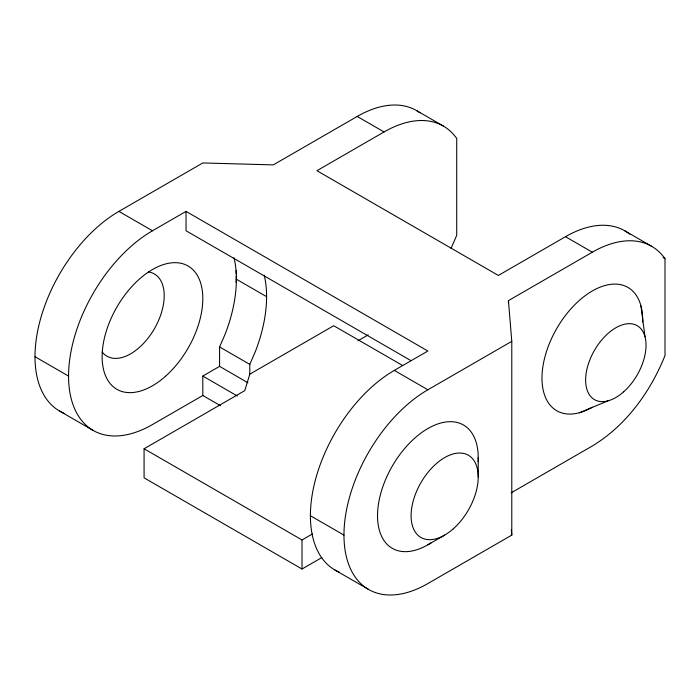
<?xml version="1.0" encoding="UTF-8"?>
<svg xmlns="http://www.w3.org/2000/svg" width="700" height="700" viewBox="0 0 700 700"><rect width="100%" height="100%" fill="white"/><g stroke="black" fill="none" stroke-linecap="round" stroke-linejoin="round"><path stroke-width="1.05" d="M236.084 282.467L236.303 275.949M264.215 275.179A118.659 68.513 -60 0 1 255.343 351.592L249.795 364.376L249.804 374.168L244.764 390.635L144.077 448.77L144.077 477.838L302.015 569.021L321.781 557.611M247.914 382.76L219.59 366.363L219.59 346.938L225.138 334.154A118.659 68.513 -60 0 0 234.01 257.74M451.028 248.447L456.715 235.322L456.715 138.442A118.659 68.513 -60 0 0 384.055 131.95L357.201 116.445L273.297 164.894L202.816 162.951L118.904 211.391A118.659 68.504 -60 0 0 40.268 319.891A118.659 68.504 -60 0 0 64.041 413.262M220.526 405.711L202.816 395.483L152.469 424.55A118.659 68.513 -60 0 1 68.565 376.11A118.659 68.513 -60 0 1 152.469 230.773L186.034 211.391L427.875 351.024L394.319 370.396A118.659 68.513 -60 0 0 315.674 478.896A118.659 68.513 -60 0 0 339.447 572.267M384.055 131.95L316.925 170.704L498.356 275.45L565.486 236.696A118.659 68.513 -60 0 1 629.764 234.194M202.816 395.483L202.808 376.058L219.59 366.363M249.804 374.168L333.707 325.727L402.692 365.549M357.945 340.795L368.2 334.871M508.427 302.829L508.427 300.641L592.331 252.201A118.659 68.513 -60 0 1 665 258.694L665 355.574C650.396 391.86 626.176 425.504 592.331 445.97L511.254 492.782M511.787 341.338L511.787 535.106L427.875 583.555A118.659 68.504 -60 0 1 343.971 535.115A118.659 68.504 -60 0 1 427.875 389.777L511.787 341.338L508.427 300.641M144.077 448.77L302.015 539.954L312.366 533.977M427.875 544.801L444.658 535.106M579.303 412.764L608.011 400.855M416.535 110.574L443.38 126.07M624.811 230.816L651.665 246.321M663.145 257.618L665 258.694M565.486 236.696L592.331 252.201M410.874 360.579L186.034 230.773L186.034 211.391M118.904 211.391L152.469 230.773M236.373 279.213L266.586 296.66M394.319 370.396L427.875 389.777M219.59 346.938L249.795 364.376M35 356.729L68.565 376.101M310.406 515.734L343.971 535.106M59.579 411.049L93.135 430.421M334.985 570.054L368.55 589.426M202.808 376.058L237.309 396.007M640.964 305.961L645.006 336.779M511.341 529.751L511.787 535.106M236.189 270.498L236.259 273.77M478.222 457.599L478.222 476.98M302.015 539.954L302.015 569.021M357.201 116.445A118.659 68.513 -60 0 1 419.886 112.735M592.331 407.216A71.199 41.107 -60 0 1 541.992 377.475A71.199 41.107 -60 0 1 593.495 290.299A71.199 41.107 -60 0 1 642.653 322.053M148.505 271.941A47.469 27.405 -60 0 1 154.385 328.764A47.469 27.405 -60 0 1 102.235 352.082M431.375 542.64A71.199 41.107 -60 0 1 377.545 517.072A71.199 41.107 -60 0 1 429.047 427.875A71.199 41.107 -60 0 1 478.1 461.711M623.648 391.825A42.718 24.666 -60 0 0 637.184 325.658A42.718 24.666 -60 0 0 586.653 370.466A42.718 24.666 -60 0 0 623.648 391.825M165.498 376.285A71.199 41.107 -60 0 0 188.072 266A71.199 41.107 -60 0 0 103.845 340.69A71.199 41.107 -60 0 0 165.498 376.285M453.346 528.771A47.469 27.405 -60 0 0 468.387 455.245A47.469 27.405 -60 0 0 412.239 505.041A47.469 27.405 -60 0 0 453.346 528.771"/></g></svg>
